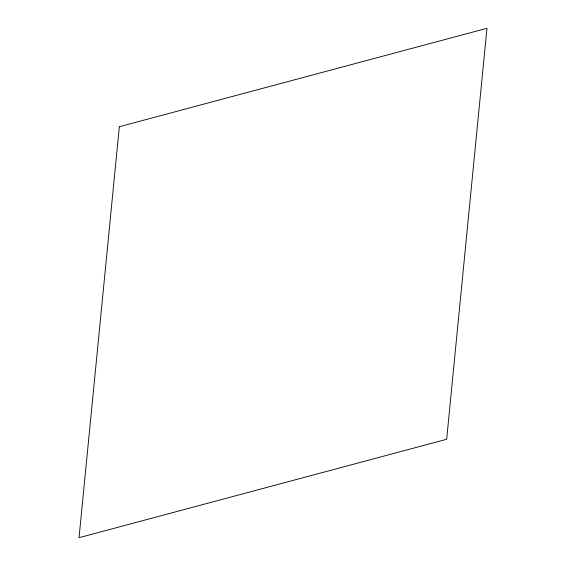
<?xml version="1.0" encoding="UTF-8"?>
<svg xmlns="http://www.w3.org/2000/svg" width="566" height="566" viewBox="0 0 566 566"><rect width="100%" height="100%" fill="white"/><g stroke="black" fill="none" stroke-linecap="round" stroke-linejoin="round"><path stroke-width="0.85" d="M119.334 126.72L79.035 537.7L446.666 439.28L486.965 28.3L119.334 126.72"/></g></svg>
